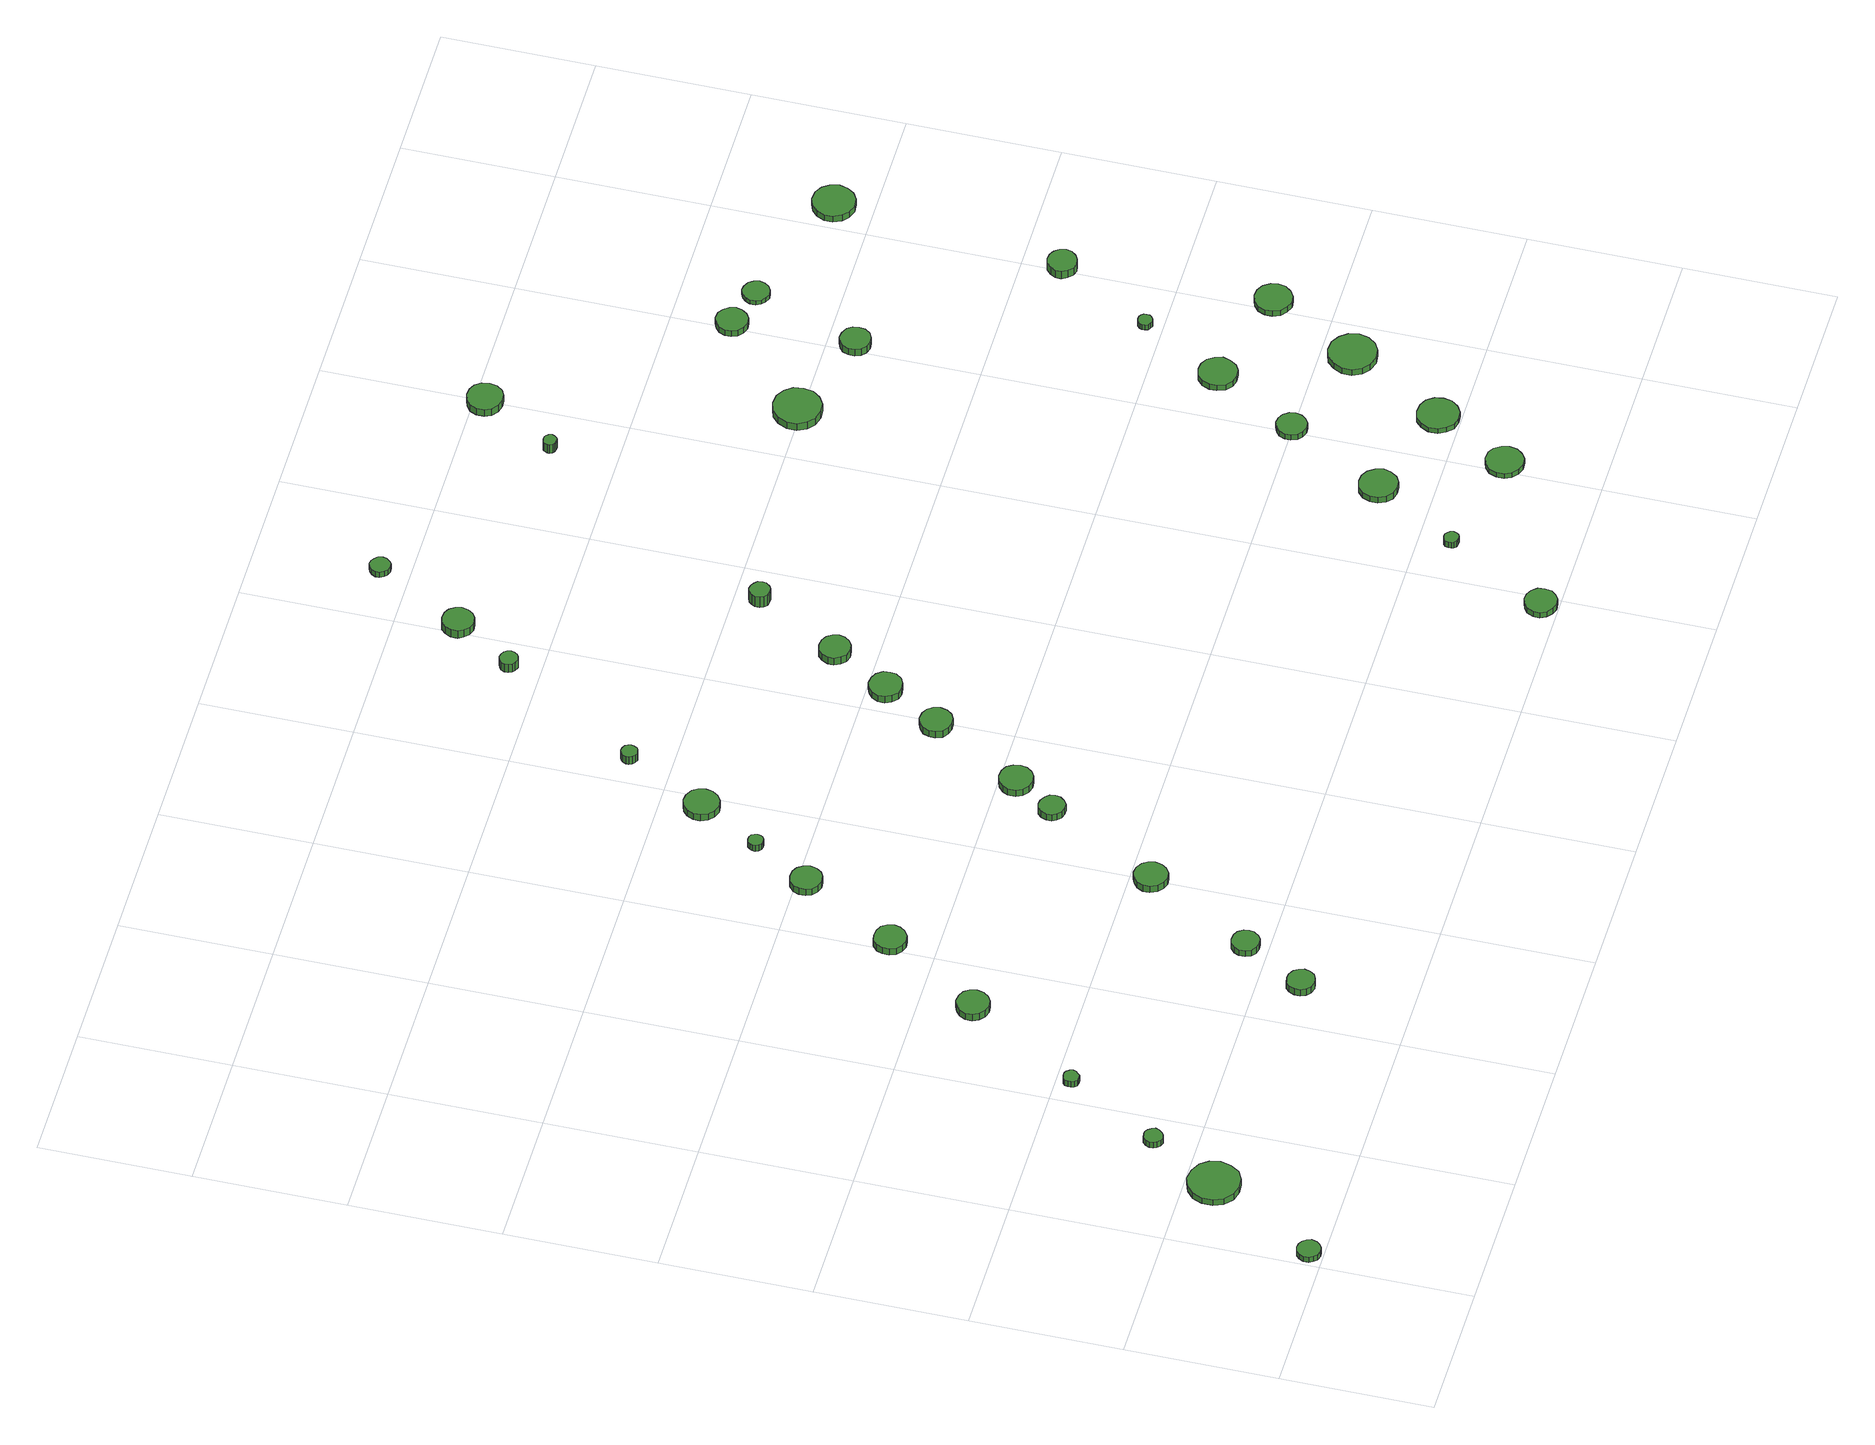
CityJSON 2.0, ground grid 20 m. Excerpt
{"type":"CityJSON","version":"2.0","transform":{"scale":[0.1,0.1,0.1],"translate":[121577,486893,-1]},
"CityObjects":{
"tree1":{"type":"SolitaryVegetationObject","attributes":{"function":"something"},"geometry":[{"type":"MultiSurface","lod":"1","boundaries":[[[0,1,2,3,4,5,6,7,8,9,10,11,12,13,14]],[[15,16,17,18,19,20,21,22,23,24,25,26,27,28,29]],[[0,29,28,1]],[[1,28,27,2]],[[2,27,26,3]],[[3,26,25,4]],[[4,25,24,5]],[[5,24,23,6]],[[6,23,22,7]],[[7,22,21,8]],[[8,21,20,9]],[[9,20,19,10]],[[10,19,18,11]],[[11,18,17,12]],[[12,17,16,13]],[[13,16,15,14]],[[14,15,29,0]]]}]},
"tree2":{"type":"SolitaryVegetationObject","attributes":{"function":"something"},"geometry":[{"type":"MultiSurface","lod":"1","boundaries":[[[30,31,32,33,34,35,36,37,38,39,40,41,42,43,44]],[[45,46,47,48,49,50,51,52,53,54,55,56,57,58,59]],[[30,59,58,31]],[[31,58,57,32]],[[32,57,56,33]],[[33,56,55,34]],[[34,55,54,35]],[[35,54,53,36]],[[36,53,52,37]],[[37,52,51,38]],[[38,51,50,39]],[[39,50,49,40]],[[40,49,48,41]],[[41,48,47,42]],[[42,47,46,43]],[[43,46,45,44]],[[44,45,59,30]]]}]},
"tree3":{"type":"SolitaryVegetationObject","attributes":{"function":"something"},"geometry":[{"type":"MultiSurface","lod":"1","boundaries":[[[60,61,62,63,64,65,66,67,68,69,70,71,72,73,74]],[[75,76,77,78,79,80,81,82,83,84,85,86,87,88,89]],[[60,89,88,61]],[[61,88,87,62]],[[62,87,86,63]],[[63,86,85,64]],[[64,85,84,65]],[[65,84,83,66]],[[66,83,82,67]],[[67,82,81,68]],[[68,81,80,69]],[[69,80,79,70]],[[70,79,78,71]],[[71,78,77,72]],[[72,77,76,73]],[[73,76,75,74]],[[74,75,89,60]]]}]},
"tree4":{"type":"SolitaryVegetationObject","attributes":{"function":"something"},"geometry":[{"type":"MultiSurface","lod":"1","boundaries":[[[90,91,92,93,94,95,96,97,98,99,100,101,102,103,104]],[[105,106,107,108,109,110,111,112,113,114,115,116,117,118,119]],[[90,119,118,91]],[[91,118,117,92]],[[92,117,116,93]],[[93,116,115,94]],[[94,115,114,95]],[[95,114,113,96]],[[96,113,112,97]],[[97,112,111,98]],[[98,111,110,99]],[[99,110,109,100]],[[100,109,108,101]],[[101,108,107,102]],[[102,107,106,103]],[[103,106,105,104]],[[104,105,119,90]]]}]},
"tree5":{"type":"SolitaryVegetationObject","attributes":{"function":"something"},"geometry":[{"type":"MultiSurface","lod":"1","boundaries":[[[120,121,122,123,124,125,126,127,128,129,130,131,132,133,134]],[[135,136,137,138,139,140,141,142,143,144,145,146,147,148,149]],[[120,149,148,121]],[[121,148,147,122]],[[122,147,146,123]],[[123,146,145,124]],[[124,145,144,125]],[[125,144,143,126]],[[126,143,142,127]],[[127,142,141,128]],[[128,141,140,129]],[[129,140,139,130]],[[130,139,138,131]],[[131,138,137,132]],[[132,137,136,133]],[[133,136,135,134]],[[134,135,149,120]]]}]},
"tree6":{"type":"SolitaryVegetationObject","attributes":{"function":"something"},"geometry":[{"type":"MultiSurface","lod":"1","boundaries":[[[150,151,152,153,154,155,156,157,158,159,160,161,162,163,164]],[[165,166,167,168,169,170,171,172,173,174,175,176,177,178,179]],[[150,179,178,151]],[[151,178,177,152]],[[152,177,176,153]],[[153,176,175,154]],[[154,175,174,155]],[[155,174,173,156]],[[156,173,172,157]],[[157,172,171,158]],[[158,171,170,159]],[[159,170,169,160]],[[160,169,168,161]],[[161,168,167,162]],[[162,167,166,163]],[[163,166,165,164]],[[164,165,179,150]]]}]},
"tree7":{"type":"SolitaryVegetationObject","attributes":{"function":"something"},"geometry":[{"type":"MultiSurface","lod":"1","boundaries":[[[180,181,182,183,184,185,186,187,188,189,190,191,192,193,194]],[[195,196,197,198,199,200,201,202,203,204,205,206,207,208,209]],[[180,209,208,181]],[[181,208,207,182]],[[182,207,206,183]],[[183,206,205,184]],[[184,205,204,185]],[[185,204,203,186]],[[186,203,202,187]],[[187,202,201,188]],[[188,201,200,189]],[[189,200,199,190]],[[190,199,198,191]],[[191,198,197,192]],[[192,197,196,193]],[[193,196,195,194]],[[194,195,209,180]]]}]},
"tree8":{"type":"SolitaryVegetationObject","attributes":{"function":"something"},"geometry":[{"type":"MultiSurface","lod":"1","boundaries":[[[210,211,212,213,214,215,216,217,218,219,220,221,222,223,224]],[[225,226,227,228,229,230,231,232,233,234,235,236,237,238,239]],[[210,239,238,211]],[[211,238,237,212]],[[212,237,236,213]],[[213,236,235,214]],[[214,235,234,215]],[[215,234,233,216]],[[216,233,232,217]],[[217,232,231,218]],[[218,231,230,219]],[[219,230,229,220]],[[220,229,228,221]],[[221,228,227,222]],[[222,227,226,223]],[[223,226,225,224]],[[224,225,239,210]]]}]},
"tree9":{"type":"SolitaryVegetationObject","attributes":{"function":"something"},"geometry":[{"type":"MultiSurface","lod":"1","boundaries":[[[240,241,242,243,244,245,246,247,248,249,250,251,252,253,254]],[[255,256,257,258,259,260,261,262,263,264,265,266,267,268,269]],[[240,269,268,241]],[[241,268,267,242]],[[242,267,266,243]],[[243,266,265,244]],[[244,265,264,245]],[[245,264,263,246]],[[246,263,262,247]],[[247,262,261,248]],[[248,261,260,249]],[[249,260,259,250]],[[250,259,258,251]],[[251,258,257,252]],[[252,257,256,253]],[[253,256,255,254]],[[254,255,269,240]]]}]},
"tree10":{"type":"SolitaryVegetationObject","attributes":{"function":"something"},"geometry":[{"type":"MultiSurface","lod":"1","boundaries":[[[270,271,272,273,274,275,276,277,278,279,280,281,282,283,284]],[[285,286,287,288,289,290,291,292,293,294,295,296,297,298,299]],[[270,299,298,271]],[[271,298,297,272]],[[272,297,296,273]],[[273,296,295,274]],[[274,295,294,275]],[[275,294,293,276]],[[276,293,292,277]],[[277,292,291,278]],[[278,291,290,279]],[[279,290,289,280]],[[280,289,288,281]],[[281,288,287,282]],[[282,287,286,283]],[[283,286,285,284]],[[284,285,299,270]]]}]},
"tree11":{"type":"SolitaryVegetationObject","attributes":{"function":"something"},"geometry":[{"type":"MultiSurface","lod":"1","boundaries":[[[300,301,302,303,304,305,306,307,308,309,310,311,312,313,314]],[[315,316,317,318,319,320,321,322,323,324,325,326,327,328,329]],[[300,329,328,301]],[[301,328,327,302]],[[302,327,326,303]],[[303,326,325,304]],[[304,325,324,305]],[[305,324,323,306]],[[306,323,322,307]],[[307,322,321,308]],[[308,321,320,309]],[[309,320,319,310]],[[310,319,318,311]],[[311,318,317,312]],[[312,317,316,313]],[[313,316,315,314]],[[314,315,329,300]]]}]},
"tree12":{"type":"SolitaryVegetationObject","attributes":{"function":"something"},"geometry":[{"type":"MultiSurface","lod":"1","boundaries":[[[330,331,332,333,334,335,336,337,338,339,340,341,342,343,344]],[[345,346,347,348,349,350,351,352,353,354,355,356,357,358,359]],[[330,359,358,331]],[[331,358,357,332]],[[332,357,356,333]],[[333,356,355,334]],[[334,355,354,335]],[[335,354,353,336]],[[336,353,352,337]],[[337,352,351,338]],[[338,351,350,339]],[[339,350,349,340]],[[340,349,348,341]],[[341,348,347,342]],[[342,347,346,343]],[[343,346,345,344]],[[344,345,359,330]]]}]},
"tree13":{"type":"SolitaryVegetationObject","attributes":{"function":"something"},"geometry":[{"type":"MultiSurface","lod":"1","boundaries":[[[360,361,362,363,364,365,366,367,368,369,370,371,372,373,374]],[[375,376,377,378,379,380,381,382,383,384,385,386,387,388,389]],[[360,389,388,361]],[[361,388,387,362]],[[362,387,386,363]],[[363,386,385,364]],[[364,385,384,365]],[[365,384,383,366]],[[366,383,382,367]],[[367,382,381,368]],[[368,381,380,369]],[[369,380,379,370]],[[370,379,378,371]],[[371,378,377,372]],[[372,377,376,373]],[[373,376,375,374]],[[374,375,389,360]]]}]},
"tree14":{"type":"SolitaryVegetationObject","attributes":{"function":"something"},"geometry":[{"type":"MultiSurface","lod":"1","boundaries":[[[390,391,392,393,394,395,396,397,398,399,400,401,402,403,404]],[[405,406,407,408,409,410,411,412,413,414,415,416,417,418,419]],[[390,419,418,391]],[[391,418,417,392]],[[392,417,416,393]],[[393,416,415,394]],[[394,415,414,395]],[[395,414,413,396]],[[396,413,412,397]],[[397,412,411,398]],[[398,411,410,399]],[[399,410,409,400]],[[400,409,408,401]],[[401,408,407,402]],[[402,407,406,403]],[[403,406,405,404]],[[404,405,419,390]]]}]},
"tree15":{"type":"SolitaryVegetationObject","attributes":{"function":"something"},"geometry":[{"type":"MultiSurface","lod":"1","boundaries":[[[420,421,422,423,424,425,426,427,428,429,430,431,432,433,434]],[[435,436,437,438,439,440,441,442,443,444,445,446,447,448,449]],[[420,449,448,421]],[[421,448,447,422]],[[422,447,446,423]],[[423,446,445,424]],[[424,445,444,425]],[[425,444,443,426]],[[426,443,442,427]],[[427,442,441,428]],[[428,441,440,429]],[[429,440,439,430]],[[430,439,438,431]],[[431,438,437,432]],[[432,437,436,433]],[[433,436,435,434]],[[434,435,449,420]]]}]},
"tree16":{"type":"SolitaryVegetationObject","attributes":{"function":"something"},"geometry":[{"type":"MultiSurface","lod":"1","boundaries":[[[450,451,452,453,454,455,456,457,458,459,460,461,462,463,464]],[[465,466,467,468,469,470,471,472,473,474,475,476,477,478,479]],[[450,479,478,451]],[[451,478,477,452]],[[452,477,476,453]],[[453,476,475,454]],[[454,475,474,455]],[[455,474,473,456]],[[456,473,472,457]],[[457,472,471,458]],[[458,471,470,459]],[[459,470,469,460]],[[460,469,468,461]],[[461,468,467,462]],[[462,467,466,463]],[[463,466,465,464]],[[464,465,479,450]]]}]},
"tree17":{"type":"SolitaryVegetationObject","attributes":{"function":"something"},"geometry":[{"type":"MultiSurface","lod":"1","boundaries":[[[480,481,482,483,484,485,486,487,488,489,490,491,492,493,494]],[[495,496,497,498,499,500,501,502,503,504,505,506,507,508,509]],[[480,509,508,481]],[[481,508,507,482]],[[482,507,506,483]],[[483,506,505,484]],[[484,505,504,485]],[[485,504,503,486]],[[486,503,502,487]],[[487,502,501,488]],[[488,501,500,489]],[[489,500,499,490]],[[490,499,498,491]],[[491,498,497,492]],[[492,497,496,493]],[[493,496,495,494]],[[494,495,509,480]]]}]},
"tree18":{"type":"SolitaryVegetationObject","attributes":{"function":"something"},"geometry":[{"type":"MultiSurface","lod":"1","boundaries":[[[510,511,512,513,514,515,516,517,518,519,520,521,522,523,524]],[[525,526,527,528,529,530,531,532,533,534,535,536,537,538,539]],[[510,539,538,511]],[[511,538,537,512]],[[512,537,536,513]],[[513,536,535,514]],[[514,535,534,515]],[[515,534,533,516]],[[516,533,532,517]],[[517,532,531,518]],[[518,531,530,519]],[[519,530,529,520]],[[520,529,528,521]],[[521,528,527,522]],[[522,527,526,523]],[[523,526,525,524]],[[524,525,539,510]]]}]},
"tree19":{"type":"SolitaryVegetationObject","attributes":{"function":"something"},"geometry":[{"type":"MultiSurface","lod":"1","boundaries":[[[540,541,542,543,544,545,546,547,548,549,550,551,552,553,554]],[[555,556,557,558,559,560,561,562,563,564,565,566,567,568,569]],[[540,569,568,541]],[[541,568,567,542]],[[542,567,566,543]],[[543,566,565,544]],[[544,565,564,545]],[[545,564,563,546]],[[546,563,562,547]],[[547,562,561,548]],[[548,561,560,549]],[[549,560,559,550]],[[550,559,558,551]],[[551,558,557,552]],[[552,557,556,553]],[[553,556,555,554]],[[554,555,569,540]]]}]},
"tree20":{"type":"SolitaryVegetationObject","attributes":{"function":"something"},"geometry":[{"type":"MultiSurface","lod":"1","boundaries":[[[570,571,572,573,574,575,576,577,578,579,580,581,582,583,584]],[[585,586,587,588,589,590,591,592,593,594,595,596,597,598,599]],[[570,599,598,571]],[[571,598,597,572]],[[572,597,596,573]],[[573,596,595,574]],[[574,595,594,575]],[[575,594,593,576]],[[576,593,592,577]],[[577,592,591,578]],[[578,591,590,579]],[[579,590,589,580]],[[580,589,588,581]],[[581,588,587,582]],[[582,587,586,583]],[[583,586,585,584]],[[584,585,599,570]]]}]},
"tree21":{"type":"SolitaryVegetationObject","attributes":{"function":"something"},"geometry":[{"type":"MultiSurface","lod":"1","boundaries":[[[600,601,602,603,604,605,606,607,608,609,610,611,612,613,614]],[[615,616,617,618,619,620,621,622,623,624,625,626,627,628,629]],[[600,629,628,601]],[[601,628,627,602]],[[602,627,626,603]],[[603,626,625,604]],[[604,625,624,605]],[[605,624,623,606]],[[606,623,622,607]],[[607,622,621,608]],[[608,621,620,609]],[[609,620,619,610]],[[610,619,618,611]],[[611,618,617,612]],[[612,617,616,613]],[[613,616,615,614]],[[614,615,629,600]]]}]},
"tree22":{"type":"SolitaryVegetationObject","attributes":{"function":"something"},"geometry":[{"type":"MultiSurface","lod":"1","boundaries":[[[630,631,632,633,634,635,636,637,638,639,640,641,642,643,644]],[[645,646,647,648,649,650,651,652,653,654,655,656,657,658,659]],[[630,659,658,631]],[[631,658,657,632]],[[632,657,656,633]],[[633,656,655,634]],[[634,655,654,635]],[[635,654,653,636]],[[636,653,652,637]],[[637,652,651,638]],[[638,651,650,639]],[[639,650,649,640]],[[640,649,648,641]],[[641,648,647,642]],[[642,647,646,643]],[[643,646,645,644]],[[644,645,659,630]]]}]},
"tree23":{"type":"SolitaryVegetationObject","attributes":{"function":"something"},"geometry":[{"type":"MultiSurface","lod":"1","boundaries":[[[660,661,662,663,664,665,666,667,668,669,670,671,672,673,674]],[[675,676,677,678,679,680,681,682,683,684,685,686,687,688,689]],[[660,689,688,661]],[[661,688,687,662]],[[662,687,686,663]],[[663,686,685,664]],[[664,685,684,665]],[[665,684,683,666]],[[666,683,682,667]],[[667,682,681,668]],[[668,681,680,669]],[[669,680,679,670]],[[670,679,678,671]],[[671,678,677,672]],[[672,677,676,673]],[[673,676,675,674]],[[674,675,689,660]]]}]},
"tree24":{"type":"SolitaryVegetationObject","attributes":{"function":"something"},"geometry":[{"type":"MultiSurface","lod":"1","boundaries":[[[690,691,692,693,694,695,696,697,698,699,700,701,702,703,704]],[[705,706,707,708,709,710,711,712,713,714,715,716,717,718,719]],[[690,719,718,691]],[[691,718,717,692]],[[692,717,716,693]],[[693,716,715,694]],[[694,715,714,695]],[[695,714,713,696]],[[696,713,712,697]],[[697,712,711,698]],[[698,711,710,699]],[[699,710,709,700]],[[700,709,708,701]],[[701,708,707,702]],[[702,707,706,703]],[[703,706,705,704]],[[704,705,719,690]]]}]},
"tree25":{"type":"SolitaryVegetationObject","attributes":{"function":"something"},"geometry":[{"type":"MultiSurface","lod":"1","boundaries":[[[720,721,722,723,724,725,726,727,728,729,730,731,732,733,734]],[[735,736,737,738,739,740,741,742,743,744,745,746,747,748,749]],[[720,749,748,721]],[[721,748,747,722]],[[722,747,746,723]],[[723,746,745,724]],[[724,745,744,725]],[[725,744,743,726]],[[726,743,742,727]],[[727,742,741,728]],[[728,741,740,729]],[[729,740,739,730]],[[730,739,738,731]],[[731,738,737,732]],[[732,737,736,733]],[[733,736,735,734]],[[734,735,749,720]]]}]},
"tree26":{"type":"SolitaryVegetationObject","attributes":{"function":"something"},"geometry":[{"type":"MultiSurface","lod":"1","boundaries":[[[750,751,752,753,754,755,756,757,758,759,760,761,762,763,764]],[[765,766,767,768,769,770,771,772,773,774,775,776,777,778,779]],[[750,779,778,751]],[[751,778,777,752]],[[752,777,776,753]],[[753,776,775,754]],[[754,775,774,755]],[[755,774,773,756]],[[756,773,772,757]],[[757,772,771,758]],[[758,771,770,759]],[[759,770,769,760]],[[760,769,768,761]],[[761,768,767,762]],[[762,767,766,763]],[[763,766,765,764]],[[764,765,779,750]]]}]},
"tree27":{"type":"SolitaryVegetationObject","attributes":{"function":"something"},"geometry":[{"type":"MultiSurface","lod":"1","boundaries":[[[780,781,782,783,784,785,786,787,788,789,790,791,792,793,794]],[[795,796,797,798,799,800,801,802,803,804,805,806,807,808,809]],[[780,809,808,781]],[[781,808,807,782]],[[782,807,806,783]],[[783,806,805,784]],[[784,805,804,785]],[[785,804,803,786]],[[786,803,802,787]],[[787,802,801,788]],[[788,801,800,789]],[[789,800,799,790]],[[790,799,798,791]],[[791,798,797,792]],[[792,797,796,793]],[[793,796,795,794]],[[794,795,809,780]]]}]},
"tree28":{"type":"SolitaryVegetationObject","attributes":{"function":"something"},"geometry":[{"type":"MultiSurface","lod":"1","boundaries":[[[810,811,812,813,814,815,816,817,818,819,820,821,822,823,824]],[[825,826,827,828,829,830,831,832,833,834,835,836,837,838,839]],[[810,839,838,811]],[[811,838,837,812]],[[812,837,836,813]],[[813,836,835,814]],[[814,835,834,815]],[[815,834,833,816]],[[816,833,832,817]],[[817,832,831,818]],[[818,831,830,819]],[[819,830,829,820]],[[820,829,828,821]],[[821,828,827,822]],[[822,827,826,823]],[[823,826,825,824]],[[824,825,839,810]]]}]},
"tree29":{"type":"SolitaryVegetationObject","attributes":{"function":"something"},"geometry":[{"type":"MultiSurface","lod":"1","boundaries":[[[840,841,842,843,844,845,846,847,848,849,850,851,852,853,854]],[[855,856,857,858,859,860,861,862,863,864,865,866,867,868,869]],[[840,869,868,841]],[[841,868,867,842]],[[842,867,866,843]],[[843,866,865,844]],[[844,865,864,845]],[[845,864,863,846]],[[846,863,862,847]],[[847,862,861,848]],[[848,861,860,849]],[[849,860,859,850]],[[850,859,858,851]],[[851,858,857,852]],[[852,857,856,853]],[[853,856,855,854]],[[854,855,869,840]]]}]},
"tree30":{"type":"SolitaryVegetationObject","attributes":{"function":"something"},"geometry":[{"type":"MultiSurface","lod":"1","boundaries":[[[870,871,872,873,874,875,876,877,878,879,880,881,882,883,884]],[[885,886,887,888,889,890,891,892,893,894,895,896,897,898,899]],[[870,899,898,871]],[[871,898,897,872]],[[872,897,896,873]],[[873,896,895,874]],[[874,895,894,875]],[[875,894,893,876]],[[876,893,892,877]],[[877,892,891,878]],[[878,891,890,879]],[[879,890,889,880]],[[880,889,888,881]],[[881,888,887,882]],[[882,887,886,883]],[[883,886,885,884]],[[884,885,899,870]]]}]},
"tree31":{"type":"SolitaryVegetationObject","attributes":{"function":"something"},"geometry":[{"type":"MultiSurface","lod":"1","boundaries":[[[900,901,902,903,904,905,906,907,908,909,910,911,912,913,914]],[[915,916,917,918,919,920,921,922,923,924,925,926,927,928,929]],[[900,929,928,901]],[[901,928,927,902]],[[902,927,926,903]],[[903,926,925,904]],[[904,925,924,905]],[[905,924,923,906]],[[906,923,922,907]],[[907,922,921,908]],[[908,921,920,909]],[[909,920,919,910]],[[910,919,918,911]],[[911,918,917,912]],[[912,917,916,913]],[[913,916,915,914]],[[914,915,929,900]]]}]},
"tree32":{"type":"SolitaryVegetationObject","attributes":{"function":"something"},"geometry":[{"type":"MultiSurface","lod":"1","boundaries":[[[930,931,932,933,934,935,936,937,938,939,940,941,942,943,944]],[[945,946,947,948,949,950,951,952,953,954,955,956,957,958,959]],[[930,959,958,931]],[[931,958,957,932]],[[932,957,956,933]],[[933,956,955,934]],[[934,955,954,935]],[[935,954,953,936]],[[936,953,952,937]],[[937,952,951,938]],[[938,951,950,939]],[[939,950,949,940]],[[940,949,948,941]],[[941,948,947,942]],[[942,947,946,943]],[[943,946,945,944]],[[944,945,959,930]]]}]},
"tree33":{"type":"SolitaryVegetationObject","attributes":{"function":"something"},"geometry":[{"type":"MultiSurface","lod":"1","boundaries":[[[960,961,962,963,964,965,966,967,968,969,970,971,972,973,974]],[[975,976,977,978,979,980,981,982,983,984,985,986,987,988,989]],[[960,989,988,961]],[[961,988,987,962]],[[962,987,986,963]],[[963,986,985,964]],[[964,985,984,965]],[[965,984,983,966]],[[966,983,982,967]],[[967,982,981,968]],[[968,981,980,969]],[[969,980,979,970]],[[970,979,978,971]],[[971,978,977,972]],[[972,977,976,973]],[[973,976,975,974]],[[974,975,989,960]]]}]},
"tree34":{"type":"SolitaryVegetationObject","attributes":{"function":"something"},"geometry":[{"type":"MultiSurface","lod":"1","boundaries":[[[990,991,992,993,994,995,996,997,998,999,1000,1001,1002,1003,1004]],[[1005,1006,1007,1008,1009,1010,1011,1012,1013,1014,1015,1016,1017,1018,1019]],[[990,1019,1018,991]],[[991,1018,1017,992]],[[992,1017,1016,993]],[[993,1016,1015,994]],[[994,1015,1014,995]],[[995,1014,1013,996]],[[996,1013,1012,997]],[[997,1012,1011,998]],[[998,1011,1010,999]],[[999,1010,1009,1000]],[[1000,1009,1008,1001]],[[1001,1008,1007,1002]],[[1002,1007,1006,1003]],[[1003,1006,1005,1004]],[[1004,1005,1019,990]]]}]},
"tree35":{"type":"SolitaryVegetationObject","attributes":{"function":"something"},"geometry":[{"type":"MultiSurface","lod":"1","boundaries":[[[1020,1021,1022,1023,1024,1025,1026,1027,1028,1029,1030,1031,1032,1033,1034]],[[1035,1036,1037,1038,1039,1040,1041,1042,1043,1044,1045,1046,1047,1048,1049]],[[1020,1049,1048,1021]],[[1021,1048,1047,1022]],[[1022,1047,1046,1023]],[[1023,1046,1045,1024]],[[1024,1045,1044,1025]],[[1025,1044,1043,1026]],[[1026,1043,1042,1027]],[[1027,1042,1041,1028]],[[1028,1041,1040,1029]],[[1029,1040,1039,1030]],[[1030,1039,1038,1031]],[[1031,1038,1037,1032]],[[1032,1037,1036,1033]],[[1033,1036,1035,1034]],[[1034,1035,1049,1020]]]}]},
"tree36":{"type":"SolitaryVegetationObject","attributes":{"function":"something"},"geometry":[{"type":"MultiSurface","lod":"1","boundaries":[[[1050,1051,1052,1053,1054,1055,1056,1057,1058,1059,1060,1061,1062,1063,1064]],[[1065,1066,1067,1068,1069,1070,1071,1072,1073,1074,1075,1076,1077,1078,1079]],[[1050,1079,1078,1051]],[[1051,1078,1077,1052]],[[1052,1077,1076,1053]],[[1053,1076,1075,1054]],[[1054,1075,1074,1055]],[[1055,1074,1073,1056]],[[1056,1073,1072,1057]],[[1057,1072,1071,1058]],[[1058,1071,1070,1059]],[[1059,1070,1069,1060]],[[1060,1069,1068,1061]],[[1061,1068,1067,1062]],[[1062,1067,1066,1063]],[[1063,1066,1065,1064]],[[1064,1065,1079,1050]]]}]},
"tree37":{"type":"SolitaryVegetationObject","attributes":{"function":"something"},"geometry":[{"type":"MultiSurface","lod":"1","boundaries":[[[1080,1081,1082,1083,1084,1085,1086,1087,1088,1089,1090,1091,1092,1093,1094]],[[1095,1096,1097,1098,1099,1100,1101,1102,1103,1104,1105,1106,1107,1108,1109]],[[1080,1109,1108,1081]],[[1081,1108,1107,1082]],[[1082,1107,1106,1083]],[[1083,1106,1105,1084]],[[1084,1105,1104,1085]],[[1085,1104,1103,1086]],[[1086,1103,1102,1087]],[[1087,1102,1101,1088]],[[1088,1101,1100,1089]],[[1089,1100,1099,1090]],[[1090,1099,1098,1091]],[[1091,1098,1097,1092]],[[1092,1097,1096,1093]],[[1093,1096,1095,1094]],[[1094,1095,1109,1080]]]}]},
"tree38":{"type":"SolitaryVegetationObject","attributes":{"function":"something"},"geometry":[{"type":"MultiSurface","lod":"1","boundaries":[[[1110,1111,1112,1113,1114,1115,1116,1117,1118,1119,1120,1121,1122,1123,1124]],[[1125,1126,1127,1128,1129,1130,1131,1132,1133,1134,1135,1136,1137,1138,1139]],[[1110,1139,1138,1111]],[[1111,1138,1137,1112]],[[1112,1137,1136,1113]],[[1113,1136,1135,1114]],[[1114,1135,1134,1115]],[[1115,1134,1133,1116]],[[1116,1133,1132,1117]],[[1117,1132,1131,1118]],[[1118,1131,1130,1119]],[[1119,1130,1129,1120]],[[1120,1129,1128,1121]],[[1121,1128,1127,1122]],[[1122,1127,1126,1123]],[[1123,1126,1125,1124]],[[1124,1125,1139,1110]]]}]},
"tree39":{"type":"SolitaryVegetationObject","attributes":{"function":"something"},"geometry":[{"type":"MultiSurface","lod":"1","boundaries":[[[1140,1141,1142,1143,1144,1145,1146,1147,1148,1149,1150,1151,1152,1153,1154]],[[1155,1156,1157,1158,1159,1160,1161,1162,1163,1164,1165,1166,1167,1168,1169]],[[1140,1169,1168,1141]],[[1141,1168,1167,1142]],[[1142,1167,1166,1143]],[[1143,1166,1165,1144]],[[1144,1165,1164,1145]],[[1145,1164,1163,1146]],[[1146,1163,1162,1147]],[[1147,1162,1161,1148]],[[1148,1161,1160,1149]],[[1149,1160,1159,1150]],[[1150,1159,1158,1151]],[[1151,1158,1157,1152]],[[1152,1157,1156,1153]],[[1153,1156,1155,1154]],[[1154,1155,1169,1140]]]}]},
"tree40":{"type":"SolitaryVegetationObject","attributes":{"function":"something"},"geometry":[{"type":"MultiSurface","lod":"1","boundaries":[[[1170,1171,1172,1173,1174,1175,1176,1177,1178,1179,1180,1181,1182,1183,1184]],[[1185,1186,1187,1188,1189,1190,1191,1192,1193,1194,1195,1196,1197,1198,1199]],[[1170,1199,1198,1171]],[[1171,1198,1197,1172]],[[1172,1197,1196,1173]],[[1173,1196,1195,1174]],[[1174,1195,1194,1175]],[[1175,1194,1193,1176]],[[1176,1193,1192,1177]],[[1177,1192,1191,1178]],[[1178,1191,1190,1179]],[[1179,1190,1189,1180]],[[1180,1189,1188,1181]],[[1181,1188,1187,1182]],[[1182,1187,1186,1183]],[[1183,1186,1185,1184]],[[1184,1185,1199,1170]]]}]}
},
"vertices":[
[35,19,16],[33,25,16],[29,30,16],[24,33,16],[18,34,16],[11,32,16],[7,28,16],[4,22,16],[4,15,16],[7,10,16],[11,5,16],[18,3,16],[24,4,16],[29,7,16],[33,12,16],[33,12,7],[29,7,7],[24,4,7],[18,3,7],[11,5,7],[7,10,7],[4,15,7],[4,22,7],[7,28,7],[11,32,7],[18,34,7],[24,33,7],[29,30,7],[33,25,7],[35,19,7],
[138,163,16],[135,177,16],[127,188,16],[114,195,16],[100,197,16],[87,192,16],[76,183,16],[71,170,16],[71,156,16],[76,143,16],[87,133,16],[100,129,16],[114,130,16],[127,137,16],[135,149,16],[135,149,6],[127,137,6],[114,130,6],[100,129,6],[87,133,6],[76,143,6],[71,156,6],[71,170,6],[76,183,6],[87,192,6],[100,197,6],[114,195,6],[127,188,6],[135,177,6],[138,163,6],
[174,256,16],[172,261,16],[169,265,16],[165,268,16],[160,268,16],[155,267,16],[151,263,16],[149,258,16],[149,253,16],[151,249,16],[155,245,16],[160,243,16],[165,244,16],[169,247,16],[172,251,16],[172,251,6],[169,247,6],[165,244,6],[160,243,6],[155,245,6],[151,249,6],[149,253,6],[149,258,6],[151,263,6],[155,267,6],[160,268,6],[165,268,6],[169,265,6],[172,261,6],[174,256,6],
[246,381,16],[245,385,16],[242,389,16],[239,391,16],[234,391,16],[230,390,16],[227,387,16],[226,383,16],[226,379,16],[227,375,16],[230,372,16],[234,371,16],[239,371,16],[242,374,16],[245,377,16],[245,377,6],[242,374,6],[239,371,6],[234,371,6],[230,372,6],[227,375,6],[226,379,6],[226,383,6],[227,387,6],[230,390,6],[234,391,6],[239,391,6],[242,389,6],[245,385,6],[246,381,6],
[350,532,17],[348,541,17],[343,548,17],[335,552,17],[326,553,17],[318,550,17],[311,544,17],[307,536,17],[307,527,17],[311,519,17],[318,513,17],[326,510,17],[335,511,17],[343,516,17],[348,523,17],[348,523,6],[343,516,6],[335,511,6],[326,510,6],[318,513,6],[311,519,6],[307,527,6],[307,536,6],[311,544,6],[318,550,6],[326,553,6],[335,552,6],[343,548,6],[348,541,6],[350,532,6],
[488,146,17],[486,153,17],[482,159,17],[475,163,17],[468,164,17],[460,162,17],[455,157,17],[452,150,17],[452,142,17],[455,135,17],[460,130,17],[468,128,17],[475,129,17],[482,132,17],[486,138,17],[486,138,6],[482,132,6],[475,129,6],[468,128,6],[460,130,6],[455,135,6],[452,142,6],[452,150,6],[455,157,6],[460,162,6],[468,164,6],[475,163,6],[482,159,6],[486,153,6],[488,146,6],
[537,230,16],[536,237,16],[531,244,16],[525,247,16],[517,248,16],[510,246,16],[504,241,16],[501,234,16],[501,226,16],[504,219,16],[510,214,16],[517,212,16],[525,213,16],[531,216,16],[536,223,16],[536,223,6],[531,216,6],[525,213,6],[517,212,6],[510,214,6],[504,219,6],[501,226,6],[501,234,6],[504,241,6],[510,246,6],[517,248,6],[525,247,6],[531,244,6],[536,237,6],[537,230,6],
[434,660,17],[432,669,17],[427,676,17],[419,680,17],[410,681,17],[402,679,17],[395,673,17],[392,665,17],[392,656,17],[395,648,17],[402,642,17],[410,639,17],[419,640,17],[427,645,17],[432,652,17],[432,652,6],[427,645,6],[419,640,6],[410,639,6],[402,642,6],[395,648,6],[392,656,6],[392,665,6],[395,673,6],[402,679,6],[410,681,6],[419,680,6],[427,676,6],[432,669,6],[434,660,6],
[622,373,17],[620,382,17],[615,389,17],[607,394,17],[598,395,17],[590,392,17],[583,386,17],[579,378,17],[579,369,17],[583,360,17],[590,354,17],[598,351,17],[607,352,17],[615,357,17],[620,364,17],[620,364,6],[615,357,6],[607,352,6],[598,351,6],[590,354,6],[583,360,6],[579,369,6],[579,378,6],[583,386,6],[590,392,6],[598,395,6],[607,394,6],[615,389,6],[620,382,6],[622,373,6],
[507,788,17],[505,796,17],[500,803,17],[493,807,17],[484,808,17],[476,806,17],[469,800,17],[466,792,17],[466,783,17],[469,776,17],[476,770,17],[484,767,17],[493,768,17],[500,772,17],[505,779,17],[505,779,6],[500,772,6],[493,768,6],[484,767,6],[476,770,6],[469,776,6],[466,783,6],[466,792,6],[469,800,6],[476,806,6],[484,808,6],[493,807,6],[500,803,6],[505,796,6],[507,788,6],
[545,865,16],[544,869,16],[542,873,16],[538,875,16],[534,875,16],[530,874,16],[527,871,16],[525,867,16],[525,863,16],[527,859,16],[530,856,16],[534,855,16],[538,856,16],[542,858,16],[544,861,16],[544,861,6],[542,858,6],[538,856,6],[534,855,6],[530,856,6],[527,859,6],[525,863,6],[525,867,6],[527,871,6],[530,874,6],[534,875,6],[538,875,6],[542,873,6],[544,869,6],[545,865,6],
[703,523,17],[702,530,17],[697,535,17],[691,539,17],[684,540,17],[677,538,17],[672,533,17],[669,526,17],[669,519,17],[672,513,17],[677,508,17],[684,506,17],[691,506,17],[697,510,17],[702,516,17],[702,516,6],[697,510,6],[691,506,6],[684,506,6],[677,508,6],[672,513,6],[669,519,6],[669,526,6],[672,533,6],[677,538,6],[684,540,6],[691,539,6],[697,535,6],[702,530,6],[703,523,6],
[604,947,17],[602,957,17],[597,964,17],[588,969,17],[579,970,17],[570,967,17],[563,961,17],[559,952,17],[559,943,17],[563,934,17],[570,927,17],[579,924,17],[588,925,17],[597,930,17],[602,938,17],[602,938,6],[597,930,6],[588,925,6],[579,924,6],[570,927,6],[563,934,6],[559,943,6],[559,952,6],[563,961,6],[570,967,6],[579,970,6],[588,969,6],[597,964,6],[602,957,6],[604,947,6],
[743,578,17],[741,587,17],[736,595,17],[728,599,17],[719,600,17],[710,597,17],[703,591,17],[699,583,17],[699,573,17],[703,565,17],[710,559,17],[719,556,17],[728,557,17],[736,562,17],[741,569,17],[741,569,6],[736,562,6],[728,557,6],[719,556,6],[710,559,6],[703,565,6],[699,573,6],[699,583,6],[703,591,6],[710,597,6],[719,600,6],[728,599,6],[736,595,6],[741,587,6],[743,578,6],
[653,1056,19],[652,1060,19],[650,1064,19],[646,1066,19],[641,1067,19],[637,1065,19],[634,1062,19],[632,1058,19],[632,1054,19],[634,1050,19],[637,1047,19],[641,1045,19],[646,1046,19],[650,1048,19],[652,1052,19],[652,1052,6],[650,1048,6],[646,1046,6],[641,1045,6],[637,1047,6],[634,1050,6],[632,1054,6],[632,1058,6],[634,1062,6],[637,1065,6],[641,1067,6],[646,1066,6],[650,1064,6],[652,1060,6],[653,1056,6],
[815,700,17],[813,709,17],[808,716,17],[800,720,17],[791,721,17],[783,718,17],[776,712,17],[773,704,17],[773,696,17],[776,687,17],[783,682,17],[791,679,17],[800,680,17],[808,684,17],[813,691,17],[813,691,6],[808,684,6],[800,680,6],[791,679,6],[783,682,6],[776,687,6],[773,696,6],[773,704,6],[776,712,6],[783,718,6],[791,721,6],[800,720,6],[808,716,6],[813,709,6],[815,700,6],
[859,776,17],[858,785,17],[852,793,17],[844,797,17],[835,798,17],[827,795,17],[820,789,17],[816,781,17],[816,772,17],[820,764,17],[827,757,17],[835,755,17],[844,756,17],[852,760,17],[858,768,17],[858,768,6],[852,760,6],[844,756,6],[835,755,6],[827,757,6],[820,764,6],[816,772,6],[816,781,6],[820,789,6],[827,795,6],[835,798,6],[844,797,6],[852,793,6],[858,785,6],[859,776,6],
[773,1242,20],[772,1247,20],[769,1251,20],[765,1253,20],[760,1254,20],[755,1252,20],[751,1249,20],[749,1245,20],[749,1240,20],[751,1235,20],[755,1232,20],[760,1230,20],[765,1231,20],[769,1233,20],[772,1237,20],[772,1237,6],[769,1233,6],[765,1231,6],[760,1230,6],[755,1232,6],[751,1235,6],[749,1240,6],[749,1245,6],[751,1249,6],[755,1252,6],[760,1254,6],[765,1253,6],[769,1251,6],[772,1247,6],[773,1242,6],
[905,854,18],[903,862,18],[898,869,18],[891,873,18],[882,874,18],[874,872,18],[868,866,18],[864,858,18],[864,850,18],[868,842,18],[874,836,18],[882,834,18],[891,835,18],[898,839,18],[903,846,18],[903,846,6],[898,839,6],[891,835,6],[882,834,6],[874,836,6],[868,842,6],[864,850,6],[864,858,6],[868,866,6],[874,872,6],[882,874,6],[891,873,6],[898,869,6],[903,862,6],[905,854,6],
[1206,23,16],[1205,32,16],[1199,39,16],[1192,43,16],[1183,44,16],[1175,41,16],[1168,36,16],[1164,27,16],[1164,19,16],[1168,11,16],[1175,5,16],[1183,2,16],[1192,3,16],[1199,7,16],[1205,14,16],[1205,14,7],[1199,7,7],[1192,3,7],[1183,2,7],[1175,5,7],[1168,11,7],[1164,19,7],[1164,27,7],[1168,36,7],[1175,41,7],[1183,44,7],[1192,43,7],[1199,39,7],[1205,32,7],[1206,23,7],
[832,1321,19],[830,1329,19],[825,1336,19],[818,1340,19],[809,1341,19],[801,1339,19],[795,1333,19],[791,1325,19],[791,1316,19],[795,1309,19],[801,1303,19],[809,1300,19],[818,1301,19],[825,1305,19],[830,1312,19],[830,1312,6],[825,1305,6],[818,1301,6],[809,1300,6],[801,1303,6],[795,1309,6],[791,1316,6],[791,1325,6],[795,1333,6],[801,1339,6],[809,1341,6],[818,1340,6],[825,1336,6],[830,1329,6],[832,1321,6],
[965,968,24],[964,974,24],[960,978,24],[955,981,24],[950,982,24],[944,980,24],[940,976,24],[938,971,24],[938,965,24],[940,960,24],[944,956,24],[950,955,24],[955,955,24],[960,958,24],[964,963,24],[964,963,6],[960,958,6],[955,955,6],[950,955,6],[944,956,6],[940,960,6],[938,965,6],[938,971,6],[940,976,6],[944,980,6],[950,982,6],[955,981,6],[960,978,6],[964,974,6],[965,968,6],
[1273,158,17],[1272,162,17],[1270,165,17],[1266,168,17],[1262,168,17],[1258,167,17],[1255,164,17],[1254,160,17],[1254,156,17],[1255,153,17],[1258,150,17],[1262,149,17],[1266,149,17],[1270,151,17],[1272,154,17],[1272,154,7],[1270,151,7],[1266,149,7],[1262,149,7],[1258,150,7],[1255,153,7],[1254,156,7],[1254,160,7],[1255,164,7],[1258,167,7],[1262,168,7],[1266,168,7],[1270,165,7],[1272,162,7],[1273,158,7],
[895,1439,16],[894,1445,16],[890,1449,16],[886,1452,16],[880,1453,16],[875,1451,16],[871,1447,16],[868,1442,16],[868,1437,16],[871,1431,16],[875,1428,16],[880,1426,16],[886,1426,16],[890,1429,16],[894,1434,16],[894,1434,7],[890,1429,7],[886,1426,7],[880,1426,7],[875,1428,7],[871,1431,7],[868,1437,7],[868,1442,7],[871,1447,7],[875,1451,7],[880,1453,7],[886,1452,7],[890,1449,7],[894,1445,7],[895,1439,7],
[1357,270,17],[1354,280,17],[1348,289,17],[1339,294,17],[1329,295,17],[1319,292,17],[1311,285,17],[1307,275,17],[1307,265,17],[1311,255,17],[1319,248,17],[1329,245,17],[1339,246,17],[1348,251,17],[1354,260,17],[1354,260,7],[1348,251,7],[1339,246,7],[1329,245,7],[1319,248,7],[1311,255,7],[1307,265,7],[1307,275,7],[1311,285,7],[1319,292,7],[1329,295,7],[1339,294,7],[1348,289,7],[1354,280,7],[1357,270,7],
[1436,128,15],[1434,138,15],[1428,147,15],[1420,152,15],[1409,153,15],[1400,150,15],[1392,143,15],[1388,133,15],[1388,123,15],[1392,114,15],[1400,107,15],[1409,104,15],[1420,105,15],[1428,110,15],[1434,118,15],[1434,118,7],[1428,110,7],[1420,105,7],[1409,104,7],[1400,107,7],[1392,114,7],[1388,123,7],[1388,133,7],[1392,143,7],[1400,150,7],[1409,153,7],[1420,152,7],[1428,147,7],[1434,138,7],[1436,128,7],
[1425,401,16],[1423,409,16],[1418,416,16],[1411,420,16],[1403,421,16],[1395,418,16],[1389,413,16],[1386,405,16],[1386,397,16],[1389,389,16],[1395,384,16],[1403,381,16],[1411,382,16],[1418,386,16],[1423,393,16],[1423,393,7],[1418,386,7],[1411,382,7],[1403,381,7],[1395,384,7],[1389,389,7],[1386,397,7],[1386,405,7],[1389,413,7],[1395,418,7],[1403,421,7],[1411,420,7],[1418,416,7],[1423,409,7],[1425,401,7],
[1149,1287,22],[1148,1291,22],[1146,1294,22],[1143,1296,22],[1139,1296,22],[1135,1295,22],[1133,1293,22],[1131,1289,22],[1131,1286,22],[1133,1282,22],[1135,1280,22],[1139,1279,22],[1143,1279,22],[1146,1281,22],[1148,1284,22],[1148,1284,7],[1146,1281,7],[1143,1279,7],[1139,1279,7],[1135,1280,7],[1133,1282,7],[1131,1286,7],[1131,1289,7],[1133,1293,7],[1135,1295,7],[1139,1296,7],[1143,1296,7],[1146,1294,7],[1148,1291,7],[1149,1287,7],
[1497,229,15],[1495,240,15],[1488,250,15],[1478,255,15],[1467,256,15],[1456,253,15],[1448,245,15],[1443,235,15],[1443,223,15],[1448,213,15],[1456,205,15],[1467,202,15],[1478,203,15],[1488,209,15],[1495,218,15],[1495,218,7],[1488,209,7],[1478,203,7],[1467,202,7],[1456,205,7],[1448,213,7],[1443,223,7],[1443,235,7],[1448,245,7],[1456,253,7],[1467,256,7],[1478,255,7],[1488,250,7],[1495,240,7],[1497,229,7],
[1310,1005,18],[1308,1018,18],[1300,1028,18],[1289,1035,18],[1276,1036,18],[1263,1032,18],[1254,1023,18],[1248,1011,18],[1248,998,18],[1254,986,18],[1263,978,18],[1276,974,18],[1289,975,18],[1300,982,18],[1308,992,18],[1308,992,6],[1300,982,6],[1289,975,6],[1276,974,6],[1263,978,6],[1254,986,6],[1248,998,6],[1248,1011,6],[1254,1023,6],[1263,1032,6],[1276,1036,6],[1289,1035,6],[1300,1028,6],[1308,1018,6],[1310,1005,6],
[1220,1386,18],[1218,1396,18],[1212,1404,18],[1204,1408,18],[1194,1409,18],[1185,1406,18],[1177,1400,18],[1173,1391,18],[1173,1381,18],[1177,1372,18],[1185,1366,18],[1194,1363,18],[1204,1364,18],[1212,1368,18],[1218,1376,18],[1218,1376,7],[1212,1368,7],[1204,1364,7],[1194,1363,7],[1185,1366,7],[1177,1372,7],[1173,1381,7],[1173,1391,7],[1177,1400,7],[1185,1406,7],[1194,1409,7],[1204,1408,7],[1212,1404,7],[1218,1396,7],[1220,1386,7],
[1496,513,16],[1493,523,16],[1487,532,16],[1478,537,16],[1468,538,16],[1458,535,16],[1450,528,16],[1446,518,16],[1446,508,16],[1450,498,16],[1458,491,16],[1468,488,16],[1478,489,16],[1487,494,16],[1493,503,16],[1493,503,7],[1487,494,7],[1478,489,7],[1468,488,7],[1458,491,7],[1450,498,7],[1446,508,7],[1446,518,7],[1450,528,7],[1458,535,7],[1468,538,7],[1478,537,7],[1487,532,7],[1493,523,7],[1496,513,7],
[1577,359,17],[1574,372,17],[1566,382,17],[1555,389,17],[1542,390,17],[1529,386,17],[1520,377,17],[1514,365,17],[1514,352,17],[1520,340,17],[1529,332,17],[1542,328,17],[1555,329,17],[1566,335,17],[1574,346,17],[1574,346,7],[1566,335,7],[1555,329,7],[1542,328,7],[1529,332,7],[1520,340,7],[1514,352,7],[1514,365,7],[1520,377,7],[1529,386,7],[1542,390,7],[1555,389,7],[1566,382,7],[1574,372,7],[1577,359,7],
[1432,965,16],[1431,973,16],[1426,980,16],[1418,984,16],[1410,985,16],[1402,982,16],[1396,977,16],[1393,969,16],[1393,961,16],[1396,953,16],[1402,948,16],[1410,945,16],[1418,946,16],[1426,950,16],[1431,957,16],[1431,957,5],[1426,950,5],[1418,946,5],[1410,945,5],[1402,948,5],[1396,953,5],[1393,961,5],[1393,969,5],[1396,977,5],[1402,982,5],[1410,985,5],[1418,984,5],[1426,980,5],[1431,973,5],[1432,965,5],
[1545,624,15],[1545,628,15],[1542,631,15],[1539,633,15],[1535,633,15],[1531,632,15],[1528,629,15],[1527,626,15],[1527,622,15],[1528,618,15],[1531,616,15],[1535,614,15],[1539,615,15],[1542,617,15],[1545,620,15],[1545,620,6],[1542,617,6],[1539,615,6],[1535,614,6],[1531,616,6],[1528,618,6],[1527,622,6],[1527,626,6],[1528,629,6],[1531,632,6],[1535,633,6],[1539,633,6],[1542,631,6],[1545,628,6],[1545,624,6],
[1426,1122,17],[1424,1130,17],[1419,1137,17],[1412,1142,17],[1403,1143,17],[1395,1140,17],[1388,1134,17],[1385,1126,17],[1385,1118,17],[1388,1110,17],[1395,1104,17],[1403,1101,17],[1412,1102,17],[1419,1107,17],[1424,1114,17],[1424,1114,7],[1419,1107,7],[1412,1102,7],[1403,1101,7],[1395,1104,7],[1388,1110,7],[1385,1118,7],[1385,1126,7],[1388,1134,7],[1395,1140,7],[1403,1143,7],[1412,1142,7],[1419,1137,7],[1424,1130,7],[1426,1122,7],
[1638,479,15],[1636,488,15],[1630,497,15],[1621,502,15],[1611,503,15],[1602,500,15],[1594,493,15],[1590,484,15],[1590,474,15],[1594,464,15],[1602,458,15],[1611,454,15],[1621,455,15],[1630,461,15],[1636,469,15],[1636,469,6],[1630,461,6],[1621,455,6],[1611,454,6],[1602,458,6],[1594,464,6],[1590,474,6],[1590,484,6],[1594,493,6],[1602,500,6],[1611,503,6],[1621,502,6],[1630,497,6],[1636,488,6],[1638,479,6],
[1481,1106,14],[1479,1113,14],[1475,1119,14],[1468,1123,14],[1461,1124,14],[1454,1121,14],[1449,1116,14],[1446,1110,14],[1446,1102,14],[1449,1096,14],[1454,1091,14],[1461,1088,14],[1468,1089,14],[1475,1093,14],[1479,1099,14],[1479,1099,7],[1475,1093,7],[1468,1089,7],[1461,1088,7],[1454,1091,7],[1449,1096,7],[1446,1102,7],[1446,1110,7],[1449,1116,7],[1454,1121,7],[1461,1124,7],[1468,1123,7],[1475,1119,7],[1479,1113,7],[1481,1106,7],
[1626,749,19],[1624,757,19],[1619,763,19],[1612,767,19],[1604,768,19],[1597,766,19],[1591,760,19],[1587,753,19],[1587,745,19],[1591,738,19],[1597,732,19],[1604,730,19],[1612,731,19],[1619,735,19],[1624,741,19],[1624,741,6],[1619,735,6],[1612,731,6],[1604,730,6],[1597,732,6],[1591,738,6],[1587,745,6],[1587,753,6],[1591,760,6],[1597,766,6],[1604,768,6],[1612,767,6],[1619,763,6],[1624,757,6],[1626,749,6],
[1666,1051,16],[1663,1063,16],[1657,1072,16],[1647,1078,16],[1635,1079,16],[1624,1075,16],[1616,1068,16],[1611,1057,16],[1611,1046,16],[1616,1035,16],[1624,1028,16],[1635,1024,16],[1647,1025,16],[1657,1031,16],[1663,1040,16],[1663,1040,6],[1657,1031,6],[1647,1025,6],[1635,1024,6],[1624,1028,6],[1616,1035,6],[1611,1046,6],[1611,1057,6],[1616,1068,6],[1624,1075,6],[1635,1079,6],[1647,1078,6],[1657,1072,6],[1663,1063,6],[1666,1051,6]
]}
